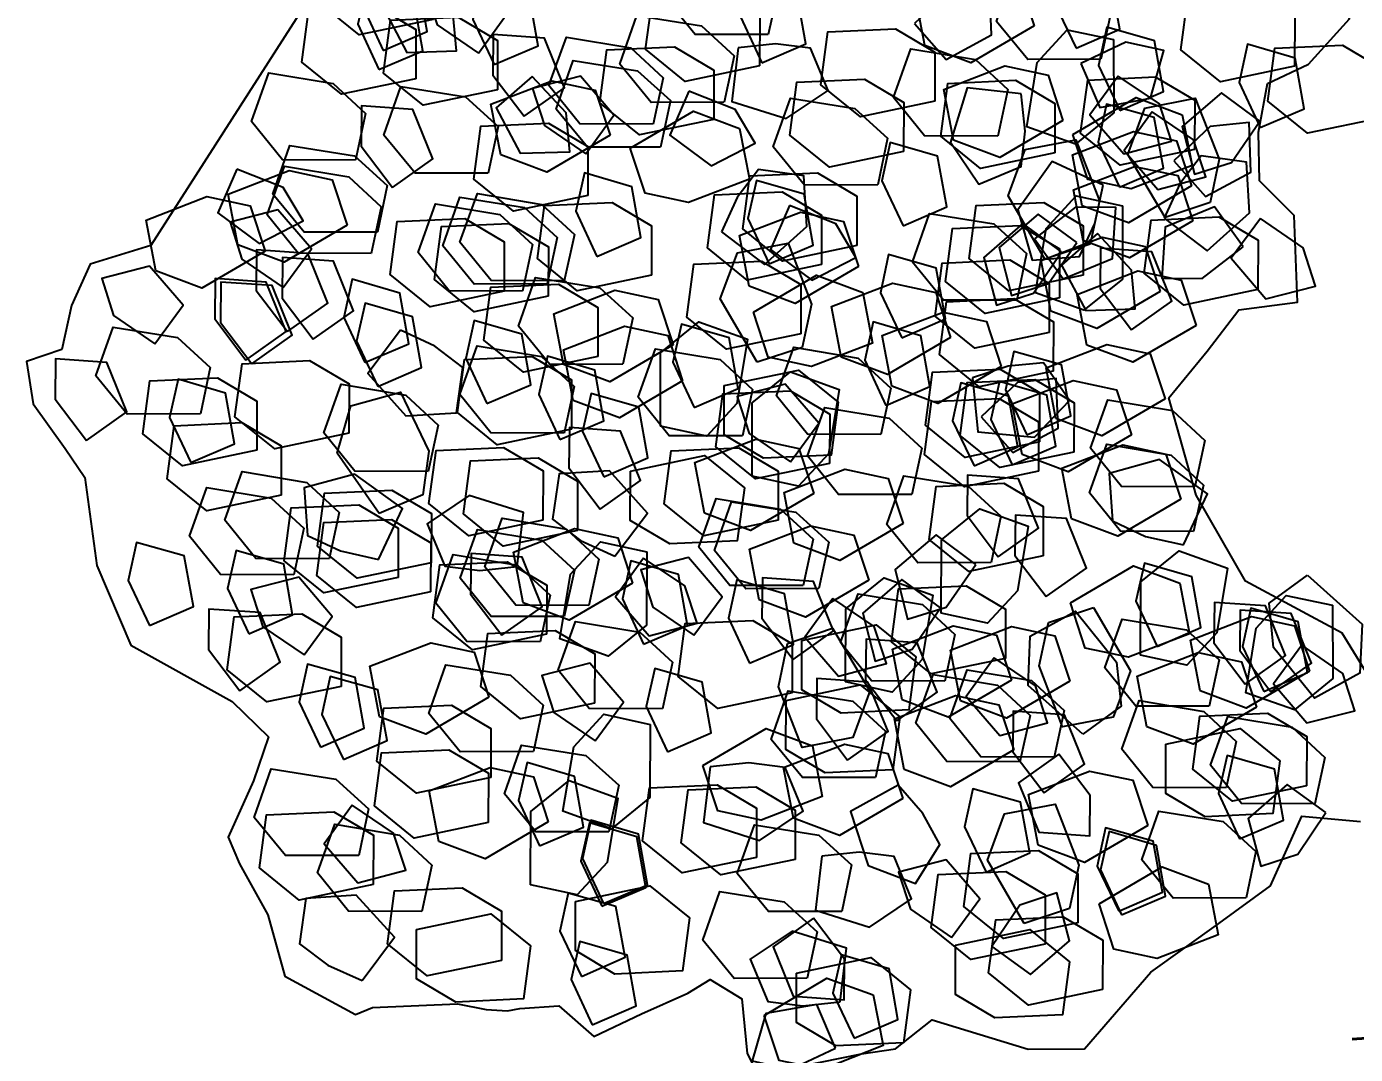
# Model space of a CAD drawing. Header units: metres. Extents: x 1851758 to 1852050, y 5187822 to 5188223.
# Drawn here: x 1851975.947 to 1851977.084, y 5187886.238 to 5187887.116 of the extents above; entities that cross this region are included whole.
import ezdxf
from ezdxf.enums import TextEntityAlignment as Align

# ---------------------------------------------------------------- set-up
doc = ezdxf.new("R2010")
doc.units = ezdxf.units.M
doc.header["$LTSCALE"] = 2.5
doc.layers.add('PRO_VOI_VEG', color=81, linetype='CONTINUOUS')
doc.layers.add('PTT', color=3, linetype='CONTINUOUS', lineweight=5)
doc.layers.add('PTT_TXT', color=3, linetype='CONTINUOUS', lineweight=5)
doc.styles.add('SIMPLEX', font='SIMPLEX.SHX', dxfattribs={"oblique": 27})

# ---------------------------------------------------------------- blocks, each defined once
blk = doc.blocks.new('*U33')
at = {"layer": 'PTT_TXT', "style": 'SIMPLEX'}
blk.add_attdef('PTT_TXT', text='', height=0.4, rotation=90, dxfattribs=at).set_placement((-0.5957, 0.5959), align=Align.MIDDLE)
blk = doc.blocks.new('arbuste fleurs rouges')
at = {"layer": 'PRO_VOI_VEG', "color": 27}
for points in [[(-0.5153, -1.3771), (-0.4414, -1.2943), (-0.4036, -1.1107), (-0.2864, -0.9878), (-0.1405, -0.8959), (-0.0451, -0.9355), (0.0378, -0.9679), (0.0792, -1.0597), (0.2192, -1.0124), (0.2594, -0.9384), (0.3385, -0.9133), (0.4227, -0.9045), (0.4742, -0.9622), (0.5684, -1.0074), (0.6178, -0.9717), (0.7201, -0.9501), (0.7958, -0.9923)], [(0.106, 0.7047), (-0.3873, 0.8469), (-0.4474, 0.9373), (-0.5243, 0.9477), (-0.6011, 0.9421), (-0.638, 0.9941), (-0.7044, 0.9629), (-0.762, 0.8884), (-0.7997, 0.842), (-0.938, 0.7797), (-1.0517, 0.6853), (-1.095, 0.4915), (-1.135, 0.4147), (-1.214, 0.4176), (-1.3191, 0.4318), (-1.357, 0.4002), (-1.4268, 0.3291), (-1.519, 0.271), (-1.5473, 0.1365), (-1.5275, 0.1124), (-1.4801, -0.0256), (-1.4755, -0.0753), (-1.4669, -0.1104), (-1.4573, -0.1296), (-1.4342, -0.1922), (-1.467, -0.2646), (-1.4066, -0.3319), (-1.3505, -0.3974), (-1.3169, -0.4275), (-1.3331, -0.4887), (-1.4198, -0.5244), (-1.4496, -0.5524), (-1.3647, -0.7118), (-1.34, -0.7649), (-1.2746, -0.8113), (-1.2761, -0.9829), (-1.2479, -1.0751), (-1.0897, -1.1464), (-0.9769, -1.2342), (-0.8903, -1.3006), (-0.7608, -1.3174), (-0.7409, -1.4165)]]:
    blk.add_lwpolyline(points, dxfattribs=at)
at = {"layer": 'PRO_VOI_VEG', "color": 12}
for points in [[(-0.7382, 0.8577), (-0.6717, 0.8054), (-0.6005, 0.8624), (-0.6194, 0.9479), (-0.6859, 0.9289)], [(-0.5318, 0.624), (-0.4653, 0.5718), (-0.3941, 0.6288), (-0.4131, 0.7143), (-0.4796, 0.6953)], [(-0.5288, 0.6352), (-0.4623, 0.583), (-0.391, 0.64), (-0.41, 0.7255), (-0.4765, 0.7065)], [(-0.4618, 0.5812), (-0.3953, 0.5289), (-0.3241, 0.5859), (-0.3431, 0.6714), (-0.4096, 0.6524)], [(-0.5984, 0.4308), (-0.6601, 0.5448), (-0.6269, 0.6256), (-0.5366, 0.6399), (-0.4986, 0.5306), (-0.5176, 0.4546)], [(-0.4618, 0.5351), (-0.3953, 0.4828), (-0.3241, 0.5398), (-0.3431, 0.6254), (-0.4096, 0.6064)], [(-1.0734, 0.4843), (-1.0069, 0.432), (-0.9356, 0.4891), (-0.9546, 0.5746), (-1.0211, 0.5556)], [(-0.8104, 0.2799), (-0.8721, 0.3939), (-0.8389, 0.4747), (-0.7486, 0.489), (-0.7106, 0.3797), (-0.7296, 0.3037)], [(-0.7906, 0.3206), (-0.6956, 0.3063), (-0.6623, 0.4014), (-0.7098, 0.4774), (-0.7858, 0.4489), (-0.7953, 0.3871)], [(-0.2898, 0.2456), (-0.3516, 0.3596), (-0.3183, 0.4404), (-0.2281, 0.4547), (-0.1901, 0.3454), (-0.2091, 0.2694)], [(-0.4832, 0.0682), (-0.5449, 0.1822), (-0.5117, 0.263), (-0.4214, 0.2773), (-0.3834, 0.168), (-0.4024, 0.092)], [(-0.3515, 0.0604), (-0.4133, 0.1744), (-0.38, 0.2552), (-0.2898, 0.2695), (-0.2518, 0.1602), (-0.2708, 0.0841)], [(-1.1678, 0.0127), (-1.2296, 0.1267), (-1.1963, 0.2075), (-1.1061, 0.2217), (-1.0681, 0.1125), (-1.0871, 0.0364)], [(0.2039, -0.0631), (0.1421, 0.051), (0.1754, 0.1317), (0.2656, 0.146), (0.3036, 0.0367), (0.2846, -0.0393)], [(-1.3781, 0.0781), (-1.3164, -0.036), (-1.3496, -0.1167), (-1.4399, -0.131), (-1.4779, -0.0217), (-1.4589, 0.0543)], [(-0.6, -0.0179), (-0.5335, -0.0702), (-0.4623, -0.0131), (-0.4813, 0.0724), (-0.5478, 0.0534)], [(-0.5232, -0.049), (-0.4615, -0.1631), (-0.4947, -0.2439), (-0.585, -0.2581), (-0.623, -0.1488), (-0.604, -0.0728)], [(-0.043, -0.31), (-0.1047, -0.196), (-0.0715, -0.1152), (0.0188, -0.101), (0.0567, -0.2102), (0.0377, -0.2863)], [(-1.2547, -0.1689), (-1.193, -0.2829), (-1.2262, -0.3637), (-1.3164, -0.3779), (-1.3544, -0.2687), (-1.3354, -0.1926)], [(-0.4133, -0.3718), (-0.475, -0.2577), (-0.4418, -0.177), (-0.3515, -0.1627), (-0.3135, -0.272), (-0.3325, -0.348)], [(-0.3372, -0.1611), (-0.2755, -0.2751), (-0.3087, -0.3559), (-0.399, -0.3701), (-0.437, -0.2608), (-0.418, -0.1848)], [(-0.8227, -0.4158), (-0.761, -0.5299), (-0.7942, -0.6106), (-0.8845, -0.6249), (-0.9225, -0.5156), (-0.9035, -0.4396)], [(-0.7168, -0.4125), (-0.6551, -0.5265), (-0.6883, -0.6073), (-0.7786, -0.6216), (-0.8166, -0.5123), (-0.7976, -0.4363)], [(-0.2755, -0.705), (-0.3372, -0.591), (-0.304, -0.5102), (-0.2137, -0.4959), (-0.1757, -0.6052), (-0.1947, -0.6812)], [(-1.166, -0.5669), (-1.2325, -0.5146), (-1.3037, -0.5716), (-1.2847, -0.6571), (-1.2182, -0.6381)], [(-1.2645, -0.566), (-1.2028, -0.68), (-1.236, -0.7608), (-1.3262, -0.7751), (-1.3642, -0.6658), (-1.3452, -0.5898)], [(-0.4606, -0.7667), (-0.5223, -0.6527), (-0.4891, -0.5719), (-0.3989, -0.5577), (-0.3609, -0.6669), (-0.3799, -0.743)], [(-0.2755, -0.7667), (-0.3372, -0.6527), (-0.304, -0.5719), (-0.2137, -0.5577), (-0.1757, -0.6669), (-0.1947, -0.743)], [(-0.4841, -0.6938), (-0.4176, -0.746), (-0.3463, -0.689), (-0.3653, -0.6035), (-0.4318, -0.6225)], [(0.0547, -0.598), (0.0029, -0.6648), (0.0604, -0.7357), (0.1458, -0.7162), (0.1263, -0.6498)], [(-0.0472, -0.8013), (0.0192, -0.8536), (0.0905, -0.7965), (0.0715, -0.711), (0.005, -0.73)], [(0.0804, -0.9891), (0.0187, -0.8751), (0.0519, -0.7943), (0.1422, -0.7801), (0.1802, -0.8893), (0.1612, -0.9654)], [(-1.1411, -0.8129), (-1.0793, -0.927), (-1.1126, -1.0077), (-1.2028, -1.022), (-1.2408, -0.9127), (-1.2218, -0.8367)], [(-0.7777, -0.8894), (-0.8442, -0.8372), (-0.9154, -0.8942), (-0.8964, -0.9797), (-0.8299, -0.9607)], [(-0.374, -0.9914), (-0.279, -1.0057), (-0.2458, -0.9107), (-0.2933, -0.8346), (-0.3693, -0.8632), (-0.3788, -0.9249)], [(-1.1418, -1.0755), (-1.2036, -0.9615), (-1.1703, -0.8807), (-1.0801, -0.8665), (-1.0421, -0.9757), (-1.0611, -1.0518)], [(-0.7091, -1.0599), (-0.6474, -1.1739), (-0.6806, -1.2547), (-0.7708, -1.2689), (-0.8088, -1.1597), (-0.7898, -1.0836)]]:
    blk.add_lwpolyline(points, close=True, dxfattribs=at)
at = {"layer": 'PRO_VOI_VEG', "color": 24}
for points in [[(-0.5463, 0.7926), (-0.4695, 0.765), (-0.4217, 0.839), (-0.4652, 0.9115), (-0.5203, 0.8738)], [(-0.3409, 0.6569), (-0.4322, 0.7425), (-0.4265, 0.8266), (-0.3482, 0.8673), (-0.28, 0.7788), (-0.2742, 0.7033)], [(-0.2204, 0.7434), (-0.3014, 0.7531), (-0.3315, 0.6703), (-0.2729, 0.6093), (-0.2276, 0.6584)], [(-0.7236, 0.6759), (-0.6714, 0.6131), (-0.5927, 0.6526), (-0.5933, 0.7371), (-0.6599, 0.7326)], [(-0.3916, 0.6097), (-0.3147, 0.5822), (-0.2669, 0.6561), (-0.3104, 0.7287), (-0.3655, 0.6909)], [(-0.2583, 0.535), (-0.3497, 0.6206), (-0.3439, 0.7047), (-0.2656, 0.7454), (-0.1974, 0.6569), (-0.1916, 0.5815)], [(-0.1478, 0.5531), (-0.183, 0.6732), (-0.1353, 0.7427), (-0.0472, 0.738), (-0.0334, 0.6271), (-0.0667, 0.5592)], [(-0.2928, 0.482), (-0.3281, 0.6021), (-0.2804, 0.6716), (-0.1923, 0.6669), (-0.1785, 0.556), (-0.2118, 0.4881)], [(-0.8571, 0.4522), (-0.8923, 0.5724), (-0.8446, 0.6419), (-0.7566, 0.6371), (-0.7428, 0.5263), (-0.7761, 0.4584)], [(0.012, 0.5589), (0.0642, 0.4961), (0.143, 0.5356), (0.1424, 0.6201), (0.0758, 0.6156)], [(0.0453, 0.5612), (0.0976, 0.4984), (0.1763, 0.5378), (0.1757, 0.6224), (0.1091, 0.6179)], [(-0.8139, 0.402), (-0.8491, 0.5221), (-0.8014, 0.5916), (-0.7133, 0.5869), (-0.6996, 0.476), (-0.7329, 0.4081)], [(0.1856, 0.5395), (0.1166, 0.5832), (0.0538, 0.5214), (0.0805, 0.4411), (0.1425, 0.4659)], [(-0.9756, 0.4973), (-0.9234, 0.4345), (-0.8446, 0.4739), (-0.8453, 0.5585), (-0.9119, 0.554)], [(0.0875, 0.404), (0.1643, 0.3765), (0.2122, 0.4504), (0.1686, 0.523), (0.1135, 0.4852)], [(0.0875, 0.404), (0.1643, 0.3765), (0.2122, 0.4504), (0.1686, 0.523), (0.1135, 0.4852)], [(-0.9834, 0.3963), (-0.9066, 0.3687), (-0.8587, 0.4427), (-0.9023, 0.5152), (-0.9573, 0.4775)], [(-0.4749, 0.4391), (-0.4227, 0.3763), (-0.3439, 0.4157), (-0.3445, 0.5003), (-0.4111, 0.4958)], [(-0.4749, 0.4391), (-0.4227, 0.3763), (-0.3439, 0.4157), (-0.3445, 0.5003), (-0.4111, 0.4958)], [(-0.6224, 0.2824), (-0.6577, 0.4025), (-0.61, 0.4721), (-0.5219, 0.4673), (-0.5081, 0.3564), (-0.5414, 0.2885)], [(-0.5076, 0.4065), (-0.4554, 0.3438), (-0.3766, 0.3832), (-0.3772, 0.4678), (-0.4438, 0.4633)], [(0.0764, 0.3725), (0.1286, 0.3098), (0.2073, 0.3492), (0.2067, 0.4338), (0.1401, 0.4293)], [(-0.4045, 0.3962), (-0.4913, 0.4288), (-0.5419, 0.3459), (-0.5124, 0.2645), (-0.4349, 0.276), (-0.4135, 0.3324)], [(-0.2809, 0.2159), (-0.3161, 0.336), (-0.2684, 0.4055), (-0.1803, 0.4007), (-0.1666, 0.2899), (-0.1999, 0.222)], [(-0.2437, 0.1522), (-0.279, 0.2723), (-0.2313, 0.3419), (-0.1432, 0.3371), (-0.1294, 0.2262), (-0.1627, 0.1583)], [(0.0172, 0.1481), (-0.0741, 0.2336), (-0.0684, 0.3178), (0.0099, 0.3584), (0.0781, 0.2699), (0.0839, 0.1945)], [(0.0756, 0.3046), (0.0066, 0.3482), (-0.0562, 0.2864), (-0.0295, 0.2062), (0.0325, 0.231)], [(-0.025, 0.1789), (0.0519, 0.1514), (0.0997, 0.2253), (0.0562, 0.2979), (0.0011, 0.2602)], [(-0.025, 0.1789), (0.0519, 0.1514), (0.0997, 0.2253), (0.0562, 0.2979), (0.0011, 0.2602)], [(-0.9625, 0.0727), (-1.0538, 0.1583), (-1.0481, 0.2424), (-0.9698, 0.283), (-0.9016, 0.1945), (-0.8958, 0.1191)], [(-0.4826, 0.2192), (-0.4304, 0.1564), (-0.3516, 0.1959), (-0.3523, 0.2805), (-0.4189, 0.2759)], [(-1.3461, 0.0782), (-1.3813, 0.1983), (-1.3336, 0.2679), (-1.2456, 0.2631), (-1.2318, 0.1522), (-1.2651, 0.0843)], [(-1.2059, 0.2441), (-1.283, 0.2712), (-1.3303, 0.1969), (-1.2863, 0.1247), (-1.2315, 0.1628)], [(-0.7345, 0.09), (-0.6431, 0.106), (-0.6417, 0.2032), (-0.7084, 0.2583), (-0.7693, 0.209), (-0.7591, 0.1495)], [(-0.4931, 0.0784), (-0.5283, 0.1986), (-0.4806, 0.2681), (-0.3925, 0.2633), (-0.3788, 0.1525), (-0.4121, 0.0845)], [(0.0562, 0.0827), (0.0209, 0.2029), (0.0686, 0.2724), (0.1567, 0.2676), (0.1705, 0.1568), (0.1372, 0.0889)], [(-0.8467, 0.0159), (-0.882, 0.1361), (-0.8343, 0.2056), (-0.7462, 0.2008), (-0.7324, 0.09), (-0.7657, 0.0221)], [(-0.7937, -0.0116), (-0.829, 0.1085), (-0.7813, 0.178), (-0.6932, 0.1732), (-0.6794, 0.0624), (-0.7127, -0.0055)], [(-0.1876, 0.1106), (-0.1353, 0.0478), (-0.0566, 0.0872), (-0.0572, 0.1718), (-0.1238, 0.1673)], [(-0.7635, -0.0465), (-0.7988, 0.0736), (-0.7511, 0.1431), (-0.663, 0.1384), (-0.6492, 0.0275), (-0.6825, -0.0404)], [(-0.5059, 0.0818), (-0.4537, 0.019), (-0.3749, 0.0584), (-0.3755, 0.143), (-0.4422, 0.1385)], [(-0.5059, 0.0818), (-0.4537, 0.019), (-0.3749, 0.0584), (-0.3755, 0.143), (-0.4422, 0.1385)], [(-0.2954, -0.0573), (-0.3867, 0.0283), (-0.381, 0.1124), (-0.3027, 0.153), (-0.2345, 0.0646), (-0.2287, -0.0109)], [(-0.2954, -0.0573), (-0.3867, 0.0283), (-0.381, 0.1124), (-0.3027, 0.153), (-0.2345, 0.0646), (-0.2287, -0.0109)], [(-1.1378, -0.0854), (-1.2292, 0.0002), (-1.2234, 0.0843), (-1.1451, 0.1249), (-1.077, 0.0364), (-1.0712, -0.039)], [(-0.3496, -0.0905), (-0.441, -0.0049), (-0.4352, 0.0793), (-0.3569, 0.1199), (-0.2887, 0.0314), (-0.2829, -0.044)], [(0.2591, -0.0622), (0.2239, 0.0579), (0.2716, 0.1274), (0.3596, 0.1226), (0.3734, 0.0118), (0.3401, -0.0561)], [(-0.7055, -0.1071), (-0.7969, -0.0215), (-0.7911, 0.0626), (-0.7128, 0.1032), (-0.6446, 0.0148), (-0.6388, -0.0607)], [(0.0059, 0.1087), (0.0973, 0.0231), (0.0915, -0.061), (0.0132, -0.1017), (-0.055, -0.0132), (-0.0608, 0.0623)], [(-0.6701, -0.065), (-0.5833, -0.0976), (-0.5327, -0.0147), (-0.5622, 0.0667), (-0.6397, 0.0552), (-0.6611, -0.0012)], [(-0.5453, -0.0081), (-0.4931, -0.0709), (-0.4144, -0.0315), (-0.415, 0.0531), (-0.4816, 0.0486)], [(0.1276, 0.0404), (0.0466, 0.0501), (0.0165, -0.0327), (0.0751, -0.0937), (0.1204, -0.0446)], [(-1.1812, -0.0828), (-1.129, -0.1456), (-1.0503, -0.1062), (-1.0509, -0.0216), (-1.1175, -0.0261)], [(-0.9819, -0.1226), (-0.9051, -0.1501), (-0.8572, -0.0762), (-0.9008, -0.0036), (-0.9559, -0.0414)], [(0.223, -0.0193), (0.1316, -0.0352), (0.1302, -0.1324), (0.1969, -0.1875), (0.2578, -0.1382), (0.2477, -0.0787)], [(0.21, -0.0655), (0.2622, -0.1283), (0.341, -0.0889), (0.3403, -0.0043), (0.2737, -0.0088)], [(-0.8967, -0.2172), (-0.9319, -0.097), (-0.8842, -0.0275), (-0.7961, -0.0323), (-0.7823, -0.1431), (-0.8156, -0.2111)], [(-0.4109, -0.2155), (-0.4461, -0.0954), (-0.3984, -0.0258), (-0.3104, -0.0306), (-0.2966, -0.1415), (-0.3299, -0.2094)], [(-0.4109, -0.2155), (-0.4461, -0.0954), (-0.3984, -0.0258), (-0.3104, -0.0306), (-0.2966, -0.1415), (-0.3299, -0.2094)], [(-0.4347, -0.0761), (-0.3146, -0.0408), (-0.2451, -0.0885), (-0.2498, -0.1766), (-0.3607, -0.1904), (-0.4286, -0.1571)], [(-1.2496, -0.0871), (-1.1294, -0.0519), (-1.0599, -0.0996), (-1.0647, -0.1876), (-1.1755, -0.2014), (-1.2434, -0.1681)], [(-0.3877, -0.1224), (-0.3355, -0.1852), (-0.2567, -0.1457), (-0.2574, -0.0612), (-0.324, -0.0657)], [(-0.0865, -0.0814), (-0.1192, -0.1682), (-0.0362, -0.2188), (0.0452, -0.1893), (0.0336, -0.1118), (-0.0227, -0.0904)], [(-0.8001, -0.1549), (-0.7479, -0.2177), (-0.6691, -0.1782), (-0.6698, -0.0937), (-0.7364, -0.0982)], [(-0.2829, -0.2037), (-0.1973, -0.1124), (-0.1132, -0.1181), (-0.0726, -0.1964), (-0.1611, -0.2646), (-0.2365, -0.2704)], [(-0.0769, -0.3231), (-0.1682, -0.2375), (-0.1625, -0.1534), (-0.0842, -0.1128), (-0.016, -0.2013), (-0.0102, -0.2767)], [(-0.761, -0.2331), (-0.6842, -0.2606), (-0.6363, -0.1866), (-0.6799, -0.1141), (-0.7349, -0.1518)], [(-0.1159, -0.1753), (-0.0637, -0.2381), (0.0151, -0.1987), (0.0144, -0.1141), (-0.0522, -0.1186)], [(-1.2497, -0.2145), (-1.1975, -0.2772), (-1.1187, -0.2378), (-1.1194, -0.1532), (-1.186, -0.1577)], [(-1.2446, -0.2158), (-1.1923, -0.2785), (-1.1136, -0.2391), (-1.1142, -0.1545), (-1.1808, -0.159)], [(-0.4703, -0.3605), (-0.5617, -0.2749), (-0.5559, -0.1908), (-0.4776, -0.1502), (-0.4094, -0.2387), (-0.4036, -0.3141)], [(-0.2026, -0.1731), (-0.1112, -0.2587), (-0.117, -0.3428), (-0.1952, -0.3834), (-0.2634, -0.2949), (-0.2692, -0.2195)], [(-0.0106, -0.1802), (-0.0917, -0.1705), (-0.1217, -0.2533), (-0.0631, -0.3143), (-0.0178, -0.2652)], [(-1.4485, -0.2564), (-1.3963, -0.3192), (-1.3175, -0.2798), (-1.3182, -0.1952), (-1.3848, -0.1997)], [(-0.9646, -0.2464), (-0.9124, -0.3092), (-0.8336, -0.2697), (-0.8343, -0.1851), (-0.9009, -0.1896)], [(-0.6265, -0.3878), (-0.6618, -0.2677), (-0.614, -0.1982), (-0.526, -0.2029), (-0.5122, -0.3138), (-0.5455, -0.3817)], [(-0.4297, -0.3067), (-0.3528, -0.3343), (-0.305, -0.2603), (-0.3485, -0.1878), (-0.4036, -0.2255)], [(-0.4721, -0.2508), (-0.352, -0.2156), (-0.2825, -0.2633), (-0.2873, -0.3514), (-0.3981, -0.3652), (-0.466, -0.3319)], [(-0.3411, -0.4414), (-0.3763, -0.3213), (-0.3286, -0.2517), (-0.2405, -0.2565), (-0.2267, -0.3674), (-0.26, -0.4353)], [(-0.7798, -0.3379), (-0.7276, -0.4007), (-0.6488, -0.3613), (-0.6494, -0.2767), (-0.7161, -0.2812)], [(-0.5855, -0.4927), (-0.6769, -0.4071), (-0.6711, -0.323), (-0.5928, -0.2824), (-0.5246, -0.3709), (-0.5188, -0.4463)], [(0.403, -0.4937), (0.3117, -0.4082), (0.3175, -0.324), (0.3957, -0.2834), (0.4639, -0.3719), (0.4697, -0.4473)], [(-0.97, -0.3115), (-0.8786, -0.3971), (-0.8844, -0.4812), (-0.9627, -0.5218), (-1.0308, -0.4333), (-1.0367, -0.3579)], [(-0.4758, -0.5215), (-0.5672, -0.4359), (-0.5614, -0.3518), (-0.4831, -0.3112), (-0.415, -0.3997), (-0.4092, -0.4751)], [(-0.1482, -0.5088), (-0.2396, -0.4232), (-0.2338, -0.3391), (-0.1555, -0.2985), (-0.0873, -0.3869), (-0.0815, -0.4624)], [(0.2049, -0.4879), (0.1697, -0.3677), (0.2174, -0.2982), (0.3055, -0.303), (0.3193, -0.4138), (0.286, -0.4818)], [(0.3486, -0.2964), (0.3054, -0.3657), (0.3676, -0.4281), (0.4477, -0.4009), (0.4225, -0.3391)], [(-0.9687, -0.3237), (-1.0633, -0.34), (-1.065, -0.4407), (-0.996, -0.4979), (-0.9329, -0.447), (-0.9433, -0.3854)], [(-0.4244, -0.5215), (-0.4596, -0.4014), (-0.4119, -0.3318), (-0.3238, -0.3366), (-0.31, -0.4475), (-0.3433, -0.5154)], [(-0.2907, -0.4357), (-0.2385, -0.4984), (-0.1597, -0.459), (-0.1603, -0.3744), (-0.227, -0.3789)], [(0.2623, -0.587), (0.171, -0.5014), (0.1767, -0.4172), (0.255, -0.3766), (0.3232, -0.4651), (0.329, -0.5405)], [(-0.171, -0.6058), (-0.2624, -0.5202), (-0.2566, -0.4361), (-0.1783, -0.3955), (-0.1101, -0.484), (-0.1043, -0.5594)], [(-0.633, -0.4428), (-0.71, -0.4158), (-0.7574, -0.49), (-0.7134, -0.5623), (-0.6586, -0.5242)], [(-0.9267, -0.655), (-1.0181, -0.5694), (-1.0123, -0.4853), (-0.934, -0.4447), (-0.8658, -0.5332), (-0.86, -0.6086)], [(-0.7635, -0.5045), (-0.6433, -0.4693), (-0.5738, -0.517), (-0.5786, -0.605), (-0.6894, -0.6188), (-0.7573, -0.5855)], [(-0.7135, -0.6667), (-0.7488, -0.5466), (-0.7011, -0.4771), (-0.613, -0.4819), (-0.5992, -0.5927), (-0.6325, -0.6606)], [(-1.2903, -0.6516), (-1.199, -0.6356), (-1.1975, -0.5384), (-1.2642, -0.4833), (-1.3251, -0.5326), (-1.315, -0.5921)], [(-0.596, -0.6238), (-0.5684, -0.5469), (-0.6424, -0.4991), (-0.7149, -0.5426), (-0.6772, -0.5977)], [(-1.3494, -0.5333), (-1.2575, -0.6183), (-1.2627, -0.7025), (-1.3408, -0.7436), (-1.4095, -0.6556), (-1.4158, -0.5802)], [(-0.5079, -0.6605), (-0.4786, -0.5812), (-0.5548, -0.531), (-0.6303, -0.5754), (-0.5918, -0.6328)], [(0.0694, -0.6691), (0.0969, -0.5922), (0.023, -0.5444), (-0.0496, -0.5879), (-0.0119, -0.643)], [(0.0265, -0.6251), (0.1121, -0.5338), (0.1962, -0.5395), (0.2368, -0.6178), (0.1483, -0.686), (0.0729, -0.6918)], [(-1.0604, -0.5502), (-1.1518, -0.5661), (-1.1532, -0.6633), (-1.0865, -0.7184), (-1.0256, -0.6691), (-1.0358, -0.6096)], [(-0.6796, -0.7754), (-0.771, -0.6898), (-0.7652, -0.6057), (-0.687, -0.5651), (-0.6188, -0.6536), (-0.613, -0.729)], [(-0.2035, -0.5644), (-0.2894, -0.5994), (-0.2701, -0.6947), (-0.1931, -0.7343), (-0.1442, -0.6732), (-0.1668, -0.6172)], [(0.3641, -0.5886), (0.3017, -0.6412), (0.3416, -0.7197), (0.4262, -0.7185), (0.4212, -0.652)], [(0.3641, -0.5886), (0.3017, -0.6412), (0.3416, -0.7197), (0.4262, -0.7185), (0.4212, -0.652)], [(-0.7927, -0.8131), (-0.8841, -0.7275), (-0.8783, -0.6434), (-0.8, -0.6028), (-0.7318, -0.6913), (-0.726, -0.7667)], [(-0.6042, -0.6275), (-0.4841, -0.5922), (-0.4145, -0.6399), (-0.4193, -0.728), (-0.5301, -0.7418), (-0.5981, -0.7085)], [(-0.3267, -0.6714), (-0.2745, -0.7342), (-0.1957, -0.6948), (-0.1963, -0.6102), (-0.2629, -0.6147)], [(-0.2629, -0.5974), (-0.3061, -0.6667), (-0.2439, -0.7291), (-0.1638, -0.7019), (-0.189, -0.6401)], [(0.2442, -0.6102), (0.3355, -0.6958), (0.3298, -0.7799), (0.2515, -0.8205), (0.1833, -0.732), (0.1775, -0.6566)], [(-1.343, -0.692), (-1.2908, -0.7548), (-1.212, -0.7154), (-1.2127, -0.6308), (-1.2793, -0.6353)], [(0.0293, -0.8298), (-0.0621, -0.7442), (-0.0563, -0.6601), (0.022, -0.6194), (0.0902, -0.7079), (0.096, -0.7833)], [(0.2177, -0.8298), (0.1263, -0.7442), (0.1321, -0.6601), (0.2104, -0.6194), (0.2786, -0.7079), (0.2844, -0.7833)], [(0.3619, -0.6556), (0.2849, -0.6285), (0.2375, -0.7028), (0.2815, -0.775), (0.3363, -0.737)], [(-0.8092, -0.8291), (-0.8445, -0.709), (-0.7968, -0.6395), (-0.7087, -0.6442), (-0.6949, -0.7551), (-0.7282, -0.823)], [(-0.2194, -0.8525), (-0.3108, -0.767), (-0.305, -0.6828), (-0.2267, -0.6422), (-0.1585, -0.7307), (-0.1527, -0.8061)], [(0.0938, -0.6988), (0.0248, -0.6552), (-0.038, -0.717), (-0.0113, -0.7972), (0.0506, -0.7724)], [(0.1612, -0.8486), (0.0698, -0.763), (0.0756, -0.6789), (0.1539, -0.6383), (0.222, -0.7268), (0.2279, -0.8022)], [(-0.6527, -0.8714), (-0.7441, -0.7858), (-0.7383, -0.7017), (-0.66, -0.6611), (-0.5919, -0.7495), (-0.5861, -0.825)], [(-0.144, -0.8902), (-0.2354, -0.8046), (-0.2296, -0.7205), (-0.1513, -0.6799), (-0.0832, -0.7684), (-0.0774, -0.8438)], [(-1.1303, -0.8026), (-1.0535, -0.8301), (-1.0056, -0.7562), (-1.0491, -0.6836), (-1.1042, -0.7214)], [(-0.7848, -0.8827), (-0.82, -0.7626), (-0.7723, -0.693), (-0.6842, -0.6978), (-0.6705, -0.8087), (-0.7038, -0.8766)], [(-0.0084, -0.9051), (-0.0997, -0.8196), (-0.094, -0.7354), (-0.0157, -0.6948), (0.0525, -0.7833), (0.0583, -0.8587)], [(0.3201, -0.7291), (0.2431, -0.702), (0.1957, -0.7763), (0.2397, -0.8485), (0.2945, -0.8105)], [(-0.6516, -0.7361), (-0.7287, -0.7091), (-0.776, -0.7834), (-0.732, -0.8556), (-0.6772, -0.8175)], [(0.1529, -0.8017), (0.2379, -0.7098), (0.3221, -0.7151), (0.3632, -0.7931), (0.2752, -0.8618), (0.1998, -0.8681)], [(0.1529, -0.8017), (0.2379, -0.7098), (0.3221, -0.7151), (0.3632, -0.7931), (0.2752, -0.8618), (0.1998, -0.8681)], [(-0.3007, -0.9649), (-0.392, -0.8794), (-0.3863, -0.7952), (-0.308, -0.7546), (-0.2398, -0.8431), (-0.234, -0.9185)], [(-0.7334, -0.9186), (-0.6802, -0.8053), (-0.5983, -0.7848), (-0.5356, -0.8468), (-0.5987, -0.9389), (-0.6687, -0.9677)], [(-0.2736, -0.9818), (-0.3088, -0.8616), (-0.2611, -0.7921), (-0.1731, -0.7969), (-0.1593, -0.9077), (-0.1926, -0.9757)], [(-0.2736, -0.9818), (-0.3088, -0.8616), (-0.2611, -0.7921), (-0.1731, -0.7969), (-0.1593, -0.9077), (-0.1926, -0.9757)], [(0.2505, -0.7885), (0.2073, -0.8578), (0.2695, -0.9202), (0.3496, -0.893), (0.3244, -0.8311)], [(0.3571, -0.91), (0.3847, -0.8332), (0.3107, -0.7853), (0.2382, -0.8288), (0.2759, -0.8839)], [(-0.5207, -0.8747), (-0.6063, -0.9661), (-0.6904, -0.9603), (-0.731, -0.882), (-0.6425, -0.8138), (-0.5671, -0.808)], [(-0.3473, -1.0014), (-0.3825, -0.8813), (-0.3348, -0.8118), (-0.2468, -0.8166), (-0.233, -0.9274), (-0.2663, -0.9953)], [(-0.3473, -1.0014), (-0.3825, -0.8813), (-0.3348, -0.8118), (-0.2468, -0.8166), (-0.233, -0.9274), (-0.2663, -0.9953)], [(0.1518, -0.8003), (0.1191, -0.8871), (0.2021, -0.9377), (0.2835, -0.9082), (0.2719, -0.8307), (0.2155, -0.8093)], [(-1.0718, -0.9151), (-0.9863, -0.8238), (-0.9021, -0.8295), (-0.8615, -0.9078), (-0.95, -0.976), (-1.0254, -0.9818)], [(-0.5243, -0.8344), (-0.4329, -0.92), (-0.4387, -1.0041), (-0.517, -1.0447), (-0.5851, -0.9563), (-0.591, -0.8808)], [(-0.8512, -1.0696), (-0.9426, -0.9841), (-0.9368, -0.8999), (-0.8585, -0.8593), (-0.7904, -0.9478), (-0.7845, -1.0232)], [(0.3467, -0.9137), (0.3989, -0.9765), (0.4777, -0.9371), (0.4771, -0.8525), (0.4105, -0.857)], [(-1.1254, -0.8733), (-1.1525, -0.9504), (-1.0782, -0.9977), (-1.006, -0.9538), (-1.044, -0.8989)], [(-0.6261, -1.1121), (-0.6613, -0.992), (-0.6136, -0.9225), (-0.5256, -0.9272), (-0.5118, -1.0381), (-0.5451, -1.106)], [(0.1982, -0.9588), (0.1186, -0.9301), (0.0689, -1.0066), (0.1138, -1.0818), (0.171, -1.0429)], [(-0.5758, -0.9747), (-0.4556, -0.9394), (-0.3861, -0.9872), (-0.3909, -1.0752), (-0.5017, -1.089), (-0.5697, -1.0557)], [(-0.5533, -0.9976), (-0.5011, -1.0603), (-0.4223, -1.0209), (-0.4229, -0.9363), (-0.4895, -0.9408)], [(-0.7513, -1.1799), (-0.7865, -1.0597), (-0.7388, -0.9902), (-0.6508, -0.995), (-0.637, -1.1058), (-0.6703, -1.1738)], [(-0.6042, -1.19), (-0.6956, -1.1045), (-0.6898, -1.0203), (-0.6115, -0.9797), (-0.5433, -1.0682), (-0.5375, -1.1436)], [(-1.0105, -1.0705), (-0.9583, -1.1333), (-0.8795, -1.0938), (-0.8801, -1.0093), (-0.9468, -1.0138)], [(-1.0033, -1.0281), (-0.9119, -1.1137), (-0.9177, -1.1978), (-0.996, -1.2384), (-1.0642, -1.15), (-1.07, -1.0745)], [(-0.5193, -1.2595), (-0.6107, -1.1739), (-0.6049, -1.0898), (-0.5266, -1.0491), (-0.4584, -1.1376), (-0.4526, -1.213)], [(-0.5193, -1.2595), (-0.6107, -1.1739), (-0.6049, -1.0898), (-0.5266, -1.0491), (-0.4584, -1.1376), (-0.4526, -1.213)], [(-0.7343, -1.3328), (-0.7695, -1.2126), (-0.7218, -1.1431), (-0.6337, -1.1479), (-0.6199, -1.2587), (-0.6532, -1.3267)], [(-0.8282, -1.2267), (-0.776, -1.2895), (-0.6973, -1.2501), (-0.6979, -1.1655), (-0.7645, -1.17)], [(-0.3634, -1.2094), (-0.4167, -1.3227), (-0.4985, -1.3431), (-0.5612, -1.2811), (-0.4981, -1.189), (-0.4281, -1.1602)], [(-0.4809, -1.2343), (-0.5578, -1.2067), (-0.6056, -1.2807), (-0.5621, -1.3532), (-0.507, -1.3155)]]:
    blk.add_lwpolyline(points, close=True, dxfattribs=at)
at = {"layer": 'PRO_VOI_VEG', "color": 27}
for points in [[(-0.639, 0.6837), (-0.6751, 0.8036), (-0.6278, 0.8734), (-0.5397, 0.8692), (-0.5252, 0.7584), (-0.5581, 0.6903)], [(-1.0107, 0.6638), (-0.9581, 0.6013), (-0.8796, 0.6413), (-0.8808, 0.7258), (-0.9473, 0.7209)], [(-0.2549, 0.4823), (-0.2909, 0.6022), (-0.2437, 0.672), (-0.1556, 0.6678), (-0.1411, 0.557), (-0.1739, 0.4889)], [(-0.1041, 0.3292), (-0.1401, 0.4491), (-0.0929, 0.519), (-0.0048, 0.5148), (0.0097, 0.404), (-0.0231, 0.3359)], [(-1.2851, 0.209), (-1.3211, 0.3289), (-1.2738, 0.3987), (-1.1858, 0.3945), (-1.1713, 0.2837), (-1.2041, 0.2156)], [(-1.1265, 0.3243), (-1.0739, 0.2619), (-0.9954, 0.3018), (-0.9966, 0.3864), (-1.0632, 0.3815)], [(-0.2571, 0.1784), (-0.2931, 0.2983), (-0.2458, 0.3681), (-0.1577, 0.3639), (-0.1432, 0.2531), (-0.1761, 0.185)], [(-1.1356, 0.2808), (-1.0829, 0.2183), (-1.0044, 0.2583), (-1.0056, 0.3428), (-1.0722, 0.3379)], [(-1.4884, 0.1425), (-1.4014, 0.1104), (-1.3513, 0.1937), (-1.3813, 0.2748), (-1.4587, 0.2628), (-1.4798, 0.2063)], [(0.0225, 0.0595), (-0.0135, 0.1794), (0.0337, 0.2493), (0.1218, 0.245), (0.1363, 0.1343), (0.1035, 0.0661)], [(-0.3517, 0.0154), (-0.3877, 0.1353), (-0.3405, 0.2051), (-0.2524, 0.2009), (-0.2379, 0.0902), (-0.2708, 0.022)], [(-1.0297, -0.0266), (-1.0657, 0.0933), (-1.0185, 0.1631), (-0.9304, 0.1589), (-0.9159, 0.0482), (-0.9488, -0.02)], [(0.127, -0.023), (0.091, 0.0969), (0.1383, 0.1667), (0.2264, 0.1625), (0.2409, 0.0517), (0.208, -0.0164)], [(-1.1244, -0.1896), (-1.1604, -0.0697), (-1.1131, 0.0002), (-1.025, -0.0041), (-1.0105, -0.1148), (-1.0434, -0.183)], [(-0.6473, -0.1154), (-0.7675, -0.1506), (-0.837, -0.1029), (-0.8322, -0.0148), (-0.7214, -0.001), (-0.6534, -0.0343)], [(-0.9283, -0.2048), (-1.0484, -0.24), (-1.118, -0.1923), (-1.1132, -0.1042), (-1.0024, -0.0905), (-0.9344, -0.1238)], [(0.0665, -0.3148), (0.0305, -0.1949), (0.0778, -0.1251), (0.1659, -0.1293), (0.1804, -0.2401), (0.1475, -0.3082)], [(-1.3746, -0.2149), (-1.322, -0.2773), (-1.2435, -0.2374), (-1.2447, -0.1528), (-1.3112, -0.1577)], [(-0.6236, -0.4152), (-0.6596, -0.2953), (-0.6123, -0.2254), (-0.5242, -0.2297), (-0.5097, -0.3404), (-0.5426, -0.4086)], [(0.0116, -0.3765), (0.0642, -0.4389), (0.1428, -0.399), (0.1416, -0.3144), (0.075, -0.3193)], [(-0.1724, -0.4288), (-0.1198, -0.4912), (-0.0412, -0.4513), (-0.0424, -0.3667), (-0.109, -0.3717)], [(-1.2674, -0.586), (-1.3035, -0.4661), (-1.2562, -0.3963), (-1.1681, -0.4005), (-1.1536, -0.5112), (-1.1865, -0.5794)], [(-1.1412, -0.61), (-1.1772, -0.4901), (-1.1299, -0.4202), (-1.0418, -0.4245), (-1.0273, -0.5352), (-1.0602, -0.6034)], [(-0.9053, -0.6002), (-0.9413, -0.4803), (-0.8941, -0.4105), (-0.806, -0.4147), (-0.7915, -0.5255), (-0.8244, -0.5936)], [(-0.0544, -0.5989), (-0.0904, -0.479), (-0.0431, -0.4092), (0.045, -0.4134), (0.0594, -0.5241), (0.0266, -0.5923)], [(0.381, -0.6194), (0.3449, -0.4995), (0.3922, -0.4297), (0.4803, -0.4339), (0.4948, -0.5446), (0.4619, -0.6128)], [(-0.497, -0.6849), (-0.533, -0.565), (-0.4857, -0.4952), (-0.3976, -0.4994), (-0.3831, -0.6102), (-0.416, -0.6783)], [(0.3869, -0.5732), (0.4396, -0.6357), (0.5181, -0.5958), (0.5169, -0.5112), (0.4503, -0.5161)], [(-0.347, -0.6097), (-0.2944, -0.6722), (-0.2158, -0.6323), (-0.217, -0.5477), (-0.2836, -0.5526)], [(0.1514, -0.7265), (0.0313, -0.7618), (-0.0383, -0.714), (-0.0335, -0.626), (0.0773, -0.6122), (0.1453, -0.6455)], [(0.3063, -0.6755), (0.3589, -0.7379), (0.4374, -0.698), (0.4362, -0.6134), (0.3697, -0.6183)], [(-0.2701, -0.6811), (-0.2175, -0.7436), (-0.139, -0.7036), (-0.1402, -0.6191), (-0.2068, -0.624)], [(0.1805, -0.7124), (0.2331, -0.7749), (0.3116, -0.7349), (0.3104, -0.6504), (0.2438, -0.6553)], [(-1.0064, -0.8273), (-0.9538, -0.8897), (-0.8753, -0.8498), (-0.8765, -0.7652), (-0.943, -0.7702)], [(-1.0057, -1.0638), (-0.9531, -1.1262), (-0.8745, -1.0863), (-0.8757, -1.0017), (-0.9423, -1.0067)], [(-0.9218, -1.2664), (-0.9578, -1.1465), (-0.9105, -1.0766), (-0.8224, -1.0809), (-0.808, -1.1916), (-0.8408, -1.2597)]]:
    blk.add_lwpolyline(points, close=True, dxfattribs=at)
at = {"layer": 'PRO_VOI_VEG'}
for points in [[(-0.6712, 0.5735), (-0.733, 0.6875), (-0.6997, 0.7683), (-0.6095, 0.7825), (-0.5715, 0.6732), (-0.5905, 0.5972)], [(-0.733, 0.5117), (-0.7947, 0.6258), (-0.7615, 0.7065), (-0.6712, 0.7208), (-0.6332, 0.6115), (-0.6522, 0.5355)], [(0.015, 0.4942), (-0.0467, 0.6082), (-0.0135, 0.689), (0.0767, 0.7032), (0.1147, 0.5939), (0.0957, 0.5179)], [(0.1207, 0.4943), (0.059, 0.6084), (0.0922, 0.6891), (0.1825, 0.7034), (0.2205, 0.5941), (0.2015, 0.5181)], [(-0.1745, 0.4793), (-0.1081, 0.4271), (-0.0368, 0.4841), (-0.0558, 0.5696), (-0.1223, 0.5506)], [(0.0368, 0.355), (-0.0249, 0.469), (0.0083, 0.5498), (0.0986, 0.5641), (0.1365, 0.4548), (0.1175, 0.3788)], [(-1.0167, 0.3201), (-1.0785, 0.4342), (-1.0452, 0.5149), (-0.955, 0.5292), (-0.917, 0.4199), (-0.936, 0.3439)], [(-0.7702, 0.2327), (-0.832, 0.3467), (-0.7987, 0.4275), (-0.7085, 0.4417), (-0.6705, 0.3325), (-0.6895, 0.2564)], [(-0.8185, 0.2195), (-0.8802, 0.3335), (-0.847, 0.4143), (-0.7567, 0.4285), (-0.7187, 0.3192), (-0.7377, 0.2432)], [(0.0063, 0.2984), (0.0728, 0.2461), (0.1441, 0.3031), (0.1251, 0.3887), (0.0586, 0.3697)], [(-1.3256, 0.1709), (-1.3874, 0.285), (-1.3541, 0.3657), (-1.2639, 0.38), (-1.2259, 0.2707), (-1.2449, 0.1947)], [(-0.2766, 0.1709), (-0.3383, 0.285), (-0.3051, 0.3657), (-0.2148, 0.38), (-0.1768, 0.2707), (-0.1958, 0.1947)], [(-0.0926, 0.1551), (-0.1544, 0.2691), (-0.1211, 0.3499), (-0.0309, 0.3641), (0.0071, 0.2548), (-0.0119, 0.1788)], [(-0.6461, 0.0705), (-0.7078, 0.1846), (-0.6746, 0.2653), (-0.5843, 0.2796), (-0.5463, 0.1703), (-0.5653, 0.0943)], [(-1.0932, 0.0305), (-1.155, 0.1445), (-1.1217, 0.2253), (-1.0315, 0.2396), (-0.9935, 0.1303), (-1.0125, 0.0543)], [(-0.8312, 0.0088), (-0.893, 0.1228), (-0.8597, 0.2036), (-0.7695, 0.2179), (-0.7315, 0.1086), (-0.7505, 0.0326)], [(-0.6461, 0.0088), (-0.7078, 0.1228), (-0.6746, 0.2036), (-0.5843, 0.2179), (-0.5463, 0.1086), (-0.5653, 0.0326)], [(-0.1918, 0.0122), (-0.2535, 0.1262), (-0.2203, 0.207), (-0.1301, 0.2212), (-0.0921, 0.1119), (-0.1111, 0.0359)], [(0.0937, -0.0143), (0.032, 0.0998), (0.0652, 0.1805), (0.1554, 0.1948), (0.1934, 0.0855), (0.1744, 0.0095)], [(-0.8547, 0.0818), (-0.7882, 0.0295), (-0.7169, 0.0865), (-0.7359, 0.172), (-0.8024, 0.153)], [(-1.3874, -0.076), (-1.4491, 0.038), (-1.4158, 0.1188), (-1.3256, 0.1331), (-1.2876, 0.0238), (-1.3066, -0.0522)], [(-0.9205, -0.1034), (-0.9823, 0.0106), (-0.949, 0.0914), (-0.8588, 0.1056), (-0.8208, -0.0036), (-0.8398, -0.0797)], [(-0.2149, -0.2612), (-0.2766, -0.1472), (-0.2433, -0.0664), (-0.1531, -0.0522), (-0.1151, -0.1614), (-0.1341, -0.2375)], [(-0.0914, -0.2612), (-0.1532, -0.1472), (-0.1199, -0.0664), (-0.0297, -0.0522), (0.0083, -0.1614), (-0.0107, -0.2375)], [(-0.5316, -0.3151), (-0.5933, -0.2011), (-0.5601, -0.1203), (-0.4699, -0.1061), (-0.4319, -0.2154), (-0.4509, -0.2914)], [(0.1336, -0.3411), (0.0718, -0.2271), (0.1051, -0.1463), (0.1953, -0.1321), (0.2333, -0.2414), (0.2143, -0.3174)], [(0.2311, -0.3676), (0.1694, -0.2536), (0.2026, -0.1728), (0.2928, -0.1585), (0.3308, -0.2678), (0.3118, -0.3438)], [(-0.8076, -0.422), (-0.8694, -0.3079), (-0.8361, -0.2272), (-0.7459, -0.2129), (-0.7079, -0.3222), (-0.7269, -0.3982)], [(-1.0943, -0.4439), (-1.156, -0.3299), (-1.1228, -0.2491), (-1.0326, -0.2349), (-0.9946, -0.3441), (-1.0136, -0.4202)], [(-1.0788, -0.5082), (-1.1405, -0.3941), (-1.1073, -0.3133), (-1.0171, -0.2991), (-0.9791, -0.4084), (-0.9981, -0.4844)], [(-0.7522, -0.4077), (-0.6857, -0.4599), (-0.6145, -0.4029), (-0.6335, -0.3174), (-0.7, -0.3364)], [(0.2052, -0.5893), (0.1434, -0.4752), (0.1767, -0.3945), (0.2669, -0.3802), (0.3049, -0.4895), (0.2859, -0.5655)], [(-0.8904, -0.5459), (-0.8239, -0.5982), (-0.7527, -0.5412), (-0.7717, -0.4557), (-0.8382, -0.4747)], [(-0.0919, -0.6676), (-0.1537, -0.5536), (-0.1204, -0.4728), (-0.0302, -0.4586), (0.0078, -0.5678), (-0.0112, -0.6439)], [(-0.0302, -0.6676), (-0.092, -0.5536), (-0.0587, -0.4728), (0.0315, -0.4586), (0.0695, -0.5678), (0.0505, -0.6439)], [(-0.1531, -0.6934), (-0.2149, -0.5793), (-0.1816, -0.4986), (-0.0914, -0.4843), (-0.0534, -0.5936), (-0.0724, -0.6696)], [(0.0188, -0.6954), (-0.0429, -0.5814), (-0.0096, -0.5006), (0.0806, -0.4863), (0.1186, -0.5956), (0.0996, -0.6716)], [(-0.8023, -0.6074), (-0.7358, -0.6596), (-0.6645, -0.6026), (-0.6835, -0.5171), (-0.75, -0.5361)], [(-0.3239, -0.7179), (-0.3857, -0.6039), (-0.3524, -0.5231), (-0.2622, -0.5088), (-0.2242, -0.6181), (-0.2432, -0.6941)], [(-0.6468, -0.7551), (-0.7086, -0.6411), (-0.6753, -0.5603), (-0.5851, -0.546), (-0.5471, -0.6553), (-0.5661, -0.7313)], [(0.2788, -0.8168), (0.2171, -0.7028), (0.2503, -0.622), (0.3406, -0.6078), (0.3786, -0.7171), (0.3596, -0.7931)], [(-0.5259, -0.7917), (-0.4594, -0.844), (-0.3882, -0.787), (-0.4072, -0.7014), (-0.4737, -0.7204)], [(0.464, -0.9403), (0.4022, -0.8263), (0.4355, -0.7455), (0.5257, -0.7312), (0.5637, -0.8405), (0.5447, -0.9165)], [(-1.0954, -0.9593), (-1.1572, -0.8453), (-1.1239, -0.7645), (-1.0337, -0.7502), (-0.9957, -0.8595), (-1.0147, -0.9355)], [(-1.045, -1.0025), (-1.1068, -0.8885), (-1.0735, -0.8077), (-0.9833, -0.7935), (-0.9453, -0.9028), (-0.9643, -0.9788)], [(-0.8483, -0.8839), (-0.7818, -0.9361), (-0.7106, -0.8791), (-0.7296, -0.7936), (-0.7961, -0.8126)], [(0.4223, -1.1081), (0.3605, -0.9941), (0.3938, -0.9133), (0.484, -0.899), (0.522, -1.0083), (0.503, -1.0843)], [(-0.572, -1.1604), (-0.5055, -1.2126), (-0.4342, -1.1556), (-0.4532, -1.0701), (-0.5197, -1.0891)], [(-0.7085, -1.3107), (-0.7703, -1.1967), (-0.737, -1.1159), (-0.6468, -1.1017), (-0.6088, -1.2109), (-0.6278, -1.287)], [(-0.572, -1.2064), (-0.5055, -1.2587), (-0.4342, -1.2017), (-0.4532, -1.1162), (-0.5197, -1.1352)]]:
    blk.add_lwpolyline(points, close=True, dxfattribs=at)
at = {"layer": 'PRO_VOI_VEG', "color": 246}
for points in [[(-0.7149, 0.3423), (-0.6368, 0.4402), (-0.5525, 0.4411), (-0.5058, 0.3662), (-0.5886, 0.2913), (-0.6634, 0.2795)], [(-0.6817, -0.4568), (-0.7667, -0.5487), (-0.8509, -0.5435), (-0.892, -0.4654), (-0.804, -0.3967), (-0.7286, -0.3904)], [(0.2854, -0.5053), (0.2689, -0.414), (0.1717, -0.4132), (0.117, -0.4803), (0.1667, -0.5409), (0.2261, -0.5303)], [(0.4195, -0.6304), (0.2996, -0.6665), (0.2298, -0.6192), (0.234, -0.5311), (0.3448, -0.5166), (0.4129, -0.5495)], [(0.0466, -0.6486), (0.0737, -0.5716), (-0.0006, -0.5242), (-0.0728, -0.5682), (-0.0348, -0.6231)], [(0.1758, -0.6844), (0.1895, -0.5893), (0.0942, -0.5567), (0.0185, -0.6047), (0.0475, -0.6805), (0.1093, -0.6896)], [(-0.9072, -0.6408), (-0.9732, -0.5756), (-1.0532, -0.6307), (-1.0594, -0.717), (-0.984, -0.7381), (-0.9414, -0.6953)], [(0.143, -0.9441), (0.1949, -0.8773), (0.1374, -0.8064), (0.052, -0.826), (0.0714, -0.8923)], [(-0.4003, -1.2653), (-0.5202, -1.3013), (-0.5901, -1.254), (-0.5859, -1.1659), (-0.4751, -1.1514), (-0.407, -1.1843)], [(-0.7433, -1.3553), (-0.7162, -1.2783), (-0.7905, -1.2309), (-0.8628, -1.2749), (-0.8247, -1.3297)]]:
    blk.add_lwpolyline(points, close=True, dxfattribs=at)
at = {"layer": 'PRO_VOI_VEG', "color": 232}
for points in [[(-0.6591, -0.1128), (-0.7362, -0.0858), (-0.7835, -0.16), (-0.7396, -0.2323), (-0.6847, -0.1942)], [(-1.3685, -0.6665), (-1.3058, -0.6143), (-1.3452, -0.5355), (-1.4298, -0.5362), (-1.4253, -0.6028)], [(-0.5752, -1.1946), (-0.5226, -1.257), (-0.444, -1.2171), (-0.4452, -1.1325), (-0.5118, -1.1375)]]:
    blk.add_lwpolyline(points, close=True, dxfattribs=at)

msp = doc.modelspace()

# ---------------------------------------------------------------- block references
at = {"layer": 'PRO_VOI_VEG', "xscale": 0.5, "yscale": 0.5, "rotation": 73.42673142394756}
msp.add_blockref('arbuste fleurs rouges', (1851976.5148, 5187886.9942), dxfattribs=at)
at = {"layer": 'PTT', "rotation": 273.9572214388179}
msp.add_blockref('*U33', (1851976.661, 5187885.4245), dxfattribs=at).add_auto_attribs({'PTT_TXT': 'T'})

doc.saveas('drawing.dxf')
